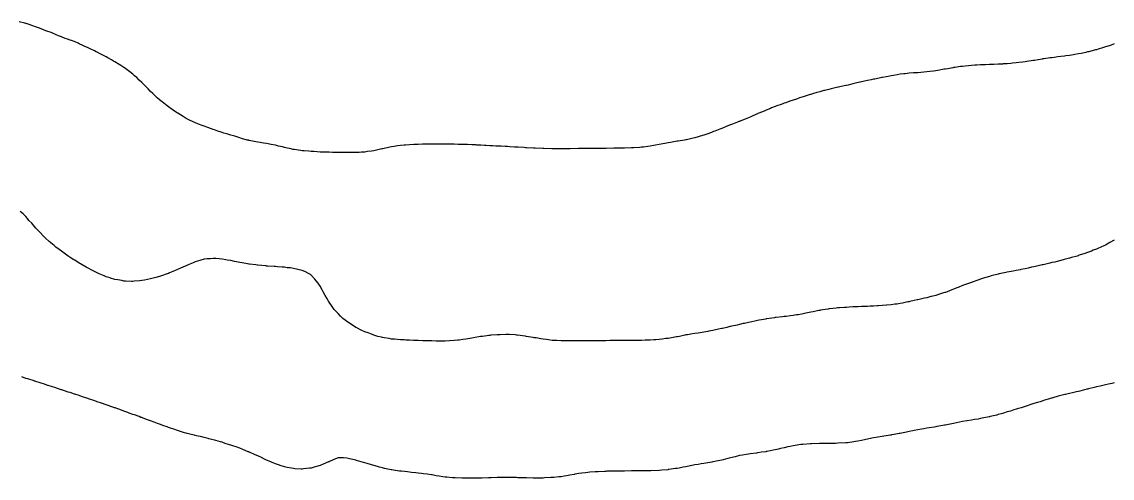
# Model space of a CAD drawing. Extents: x -717077 to -715000, y -984627 to -984000.
# Drawn here: x -716629.9 to -716507.7, y -984229.4 to -984178.2 of the extents above; entities that cross this region are included whole.
import ezdxf

# ---------------------------------------------------------------- set-up
doc = ezdxf.new("R2010")
doc.units = 0
doc.layers.add('buffer_B1_0_1_clip', color=7, linetype='Continuous')

msp = doc.modelspace()

# ---------------------------------------------------------------- linework, layer by layer
at = {"layer": 'buffer_B1_0_1_clip'}
for points in [[(-716507.5, -984180.73), (-716507.85, -984180.85), (-716508.07, -984180.93), (-716508.5, -984181.07), (-716508.83, -984181.17), (-716509.32, -984181.32), (-716509.5, -984181.37), (-716509.6, -984181.4), (-716509.97, -984181.5), (-716510.39, -984181.61), (-716510.5, -984181.63), (-716510.67, -984181.67), (-716511.21, -984181.79), (-716511.5, -984181.85), (-716511.92, -984181.92), (-716512.06, -984181.94), (-716512.5, -984182.01), (-716512.93, -984182.07), (-716513.09, -984182.09), (-716513.5, -984182.14), (-716513.82, -984182.18), (-716514.23, -984182.23), (-716514.5, -984182.27), (-716514.7, -984182.29), (-716515.4, -984182.4), (-716515.5, -984182.41), (-716515.57, -984182.42), (-716516.02, -984182.5), (-716516.43, -984182.57), (-716516.5, -984182.58), (-716516.59, -984182.59), (-716517.29, -984182.7), (-716517.5, -984182.74), (-716517.77, -984182.77), (-716518.18, -984182.82), (-716518.5, -984182.86), (-716518.9, -984182.9), (-716519.08, -984182.91), (-716519.5, -984182.95), (-716519.97, -984182.97), (-716520.02, -984182.98), (-716520.5, -984183), (-716520.98, -984183.02), (-716521.02, -984183.02), (-716521.5, -984183.04), (-716521.94, -984183.06), (-716522.06, -984183.06), (-716522.5, -984183.08), (-716522.9, -984183.1), (-716523.12, -984183.12), (-716523.5, -984183.14), (-716523.83, -984183.17), (-716524.21, -984183.21), (-716524.5, -984183.24), (-716524.73, -984183.27), (-716525.36, -984183.36), (-716525.5, -984183.38), (-716525.6, -984183.4), (-716526.15, -984183.5), (-716526.45, -984183.55), (-716526.5, -984183.56), (-716526.57, -984183.57), (-716527.29, -984183.7), (-716527.5, -984183.74), (-716527.77, -984183.77), (-716528.17, -984183.83), (-716528.5, -984183.87), (-716529.5, -984183.95), (-716529.98, -984183.98), (-716530.01, -984183.98), (-716530.5, -984184.02), (-716530.93, -984184.06), (-716531.08, -984184.08), (-716531.5, -984184.12), (-716531.82, -984184.18), (-716532.25, -984184.25), (-716532.5, -984184.29), (-716532.67, -984184.33), (-716533.48, -984184.49), (-716533.5, -984184.49), (-716533.51, -984184.49), (-716533.55, -984184.5), (-716534.34, -984184.66), (-716534.5, -984184.69), (-716534.74, -984184.75), (-716535.16, -984184.84), (-716535.5, -984184.91), (-716535.98, -984185.02), (-716536.03, -984185.03), (-716536.5, -984185.14), (-716536.79, -984185.21), (-716537.34, -984185.34), (-716537.5, -984185.38), (-716537.6, -984185.4), (-716538.09, -984185.5), (-716538.42, -984185.58), (-716538.5, -984185.59), (-716538.62, -984185.62), (-716539.24, -984185.76), (-716539.5, -984185.82), (-716539.93, -984185.93), (-716540.04, -984185.96), (-716540.5, -984186.08), (-716540.82, -984186.18), (-716541.32, -984186.32), (-716541.5, -984186.38), (-716541.59, -984186.41), (-716541.91, -984186.5), (-716542.36, -984186.64), (-716542.5, -984186.69), (-716542.78, -984186.78), (-716543.1, -984186.9), (-716543.5, -984187.03), (-716543.85, -984187.15), (-716544.32, -984187.32), (-716544.5, -984187.38), (-716544.59, -984187.41), (-716544.83, -984187.5), (-716545.32, -984187.68), (-716545.5, -984187.74), (-716545.9, -984187.9), (-716546.04, -984187.96), (-716546.5, -984188.14), (-716546.75, -984188.25), (-716547.35, -984188.5), (-716547.45, -984188.54), (-716547.5, -984188.56), (-716547.61, -984188.61), (-716548.15, -984188.85), (-716548.5, -984189), (-716548.85, -984189.15), (-716549.34, -984189.34), (-716549.5, -984189.41), (-716549.57, -984189.43), (-716549.74, -984189.5), (-716550.29, -984189.71), (-716550.5, -984189.79), (-716550.99, -984189.99), (-716551, -984189.99), (-716551.5, -984190.19), (-716551.72, -984190.28), (-716552.27, -984190.5), (-716552.43, -984190.56), (-716552.5, -984190.59), (-716552.64, -984190.64), (-716553.16, -984190.84), (-716553.5, -984190.95), (-716553.91, -984191.08), (-716554.15, -984191.15), (-716554.5, -984191.26), (-716554.7, -984191.3), (-716555.46, -984191.47), (-716555.5, -984191.47), (-716555.52, -984191.48), (-716555.66, -984191.5), (-716556.38, -984191.62), (-716556.5, -984191.64), (-716556.67, -984191.67), (-716557.24, -984191.76), (-716557.5, -984191.8), (-716557.87, -984191.87), (-716558.09, -984191.91), (-716558.5, -984191.99), (-716558.93, -984192.07), (-716559.1, -984192.1), (-716559.5, -984192.18), (-716559.78, -984192.22), (-716560.28, -984192.28), (-716560.5, -984192.31), (-716560.68, -984192.32), (-716561.37, -984192.37), (-716561.5, -984192.38), (-716561.61, -984192.39), (-716562.41, -984192.41), (-716562.5, -984192.41), (-716562.58, -984192.42), (-716563.42, -984192.42), (-716563.5, -984192.42), (-716563.57, -984192.42), (-716564.43, -984192.43), (-716564.5, -984192.43), (-716564.57, -984192.43), (-716565.44, -984192.44), (-716565.5, -984192.44), (-716565.56, -984192.44), (-716566.45, -984192.45), (-716566.5, -984192.45), (-716566.55, -984192.45), (-716567.46, -984192.46), (-716567.5, -984192.46), (-716567.53, -984192.46), (-716568.48, -984192.48), (-716568.5, -984192.48), (-716568.52, -984192.48), (-716569.48, -984192.48), (-716569.5, -984192.48), (-716569.52, -984192.48), (-716570.47, -984192.47), (-716570.5, -984192.47), (-716570.53, -984192.47), (-716571.44, -984192.44), (-716571.5, -984192.44), (-716571.56, -984192.44), (-716572.41, -984192.41), (-716572.5, -984192.4), (-716572.6, -984192.4), (-716573.36, -984192.36), (-716573.5, -984192.36), (-716573.65, -984192.35), (-716574.31, -984192.31), (-716574.5, -984192.3), (-716574.71, -984192.29), (-716575.25, -984192.25), (-716575.5, -984192.24), (-716575.77, -984192.23), (-716576.2, -984192.2), (-716576.5, -984192.18), (-716576.83, -984192.17), (-716577.15, -984192.15), (-716577.5, -984192.13), (-716577.89, -984192.11), (-716578.1, -984192.1), (-716578.5, -984192.08), (-716578.94, -984192.06), (-716579.05, -984192.05), (-716579.5, -984192.03), (-716579.99, -984192.01), (-716580.01, -984192.01), (-716580.5, -984191.99), (-716580.98, -984191.98), (-716581.02, -984191.98), (-716581.5, -984191.97), (-716581.96, -984191.96), (-716582.04, -984191.96), (-716582.5, -984191.95), (-716582.95, -984191.95), (-716583.05, -984191.95), (-716583.5, -984191.95), (-716583.95, -984191.95), (-716584.05, -984191.95), (-716584.5, -984191.95), (-716584.96, -984191.96), (-716585.03, -984191.96), (-716585.5, -984191.98), (-716586, -984192), (-716586, -984192), (-716586.5, -984192.02), (-716586.94, -984192.06), (-716587.07, -984192.07), (-716587.5, -984192.11), (-716587.84, -984192.16), (-716588.22, -984192.22), (-716588.5, -984192.26), (-716588.69, -984192.31), (-716589.48, -984192.48), (-716589.5, -984192.48), (-716589.51, -984192.49), (-716589.57, -984192.5), (-716590.33, -984192.67), (-716590.5, -984192.7), (-716590.73, -984192.73), (-716591.2, -984192.8), (-716591.5, -984192.84), (-716591.86, -984192.86), (-716592.12, -984192.88), (-716592.5, -984192.9), (-716592.9, -984192.9), (-716593.09, -984192.9), (-716593.5, -984192.91), (-716593.9, -984192.9), (-716594.1, -984192.9), (-716594.5, -984192.89), (-716594.88, -984192.88), (-716595.12, -984192.88), (-716595.5, -984192.87), (-716595.85, -984192.85), (-716596.15, -984192.85), (-716596.5, -984192.84), (-716596.82, -984192.82), (-716597.2, -984192.8), (-716597.5, -984192.79), (-716597.76, -984192.76), (-716598.28, -984192.72), (-716598.5, -984192.7), (-716598.68, -984192.68), (-716599.43, -984192.57), (-716599.5, -984192.56), (-716599.55, -984192.55), (-716599.76, -984192.5), (-716600.36, -984192.36), (-716600.5, -984192.32), (-716600.73, -984192.27), (-716601.17, -984192.17), (-716601.5, -984192.09), (-716601.99, -984191.99), (-716602.01, -984191.99), (-716602.5, -984191.9), (-716602.84, -984191.84), (-716603.21, -984191.79), (-716603.5, -984191.74), (-716603.7, -984191.7), (-716604.44, -984191.56), (-716604.5, -984191.54), (-716604.53, -984191.53), (-716604.67, -984191.5), (-716605.31, -984191.31), (-716605.5, -984191.26), (-716605.85, -984191.15), (-716606.08, -984191.08), (-716606.5, -984190.95), (-716606.84, -984190.84), (-716607.28, -984190.72), (-716607.5, -984190.65), (-716607.61, -984190.61), (-716607.96, -984190.5), (-716608.35, -984190.36), (-716608.5, -984190.3), (-716608.8, -984190.2), (-716609.09, -984190.09), (-716609.5, -984189.95), (-716609.82, -984189.83), (-716610.38, -984189.62), (-716610.5, -984189.58), (-716610.55, -984189.55), (-716610.67, -984189.5), (-716611.22, -984189.22), (-716611.5, -984189.08), (-716611.86, -984188.86), (-716612.45, -984188.5), (-716612.48, -984188.48), (-716612.5, -984188.47), (-716612.6, -984188.4), (-716613.07, -984188.07), (-716613.5, -984187.78), (-716613.66, -984187.66), (-716613.85, -984187.5), (-716614.21, -984187.22), (-716614.5, -984186.99), (-716614.75, -984186.76), (-716615.03, -984186.5), (-716615.27, -984186.27), (-716615.5, -984186.05), (-716615.77, -984185.77), (-716616.03, -984185.5), (-716616.27, -984185.27), (-716616.5, -984185.04), (-716616.77, -984184.77), (-716617.04, -984184.5), (-716617.29, -984184.29), (-716617.5, -984184.11), (-716617.84, -984183.84), (-716618.28, -984183.5), (-716618.42, -984183.42), (-716618.5, -984183.37), (-716618.85, -984183.15), (-716619.03, -984183.04), (-716619.5, -984182.74), (-716619.65, -984182.65), (-716619.89, -984182.5), (-716620.3, -984182.3), (-716620.5, -984182.19), (-716620.95, -984181.95), (-716621.17, -984181.83), (-716621.5, -984181.65), (-716621.6, -984181.6), (-716621.78, -984181.5), (-716622.28, -984181.28), (-716622.5, -984181.17), (-716622.96, -984180.96), (-716623.11, -984180.89), (-716623.5, -984180.71), (-716623.64, -984180.64), (-716623.97, -984180.5), (-716624.36, -984180.36), (-716624.5, -984180.31), (-716624.8, -984180.2), (-716625.09, -984180.1), (-716625.5, -984179.94), (-716625.82, -984179.82), (-716626.48, -984179.52), (-716626.5, -984179.51), (-716626.51, -984179.51), (-716626.53, -984179.5), (-716627.24, -984179.24), (-716627.5, -984179.14), (-716627.97, -984178.97), (-716628.07, -984178.93), (-716628.5, -984178.76), (-716628.7, -984178.7), (-716629.24, -984178.5), (-716629.44, -984178.44), (-716629.5, -984178.43), (-716629.6, -984178.4), (-716630.25, -984178.25)], [(-716507.5, -984202.72), (-716507.98, -984202.98), (-716508, -984202.99), (-716508.5, -984203.27), (-716508.66, -984203.34), (-716508.99, -984203.5), (-716509.34, -984203.65), (-716509.5, -984203.72), (-716509.86, -984203.86), (-716510.06, -984203.94), (-716510.5, -984204.11), (-716510.8, -984204.2), (-716511.42, -984204.42), (-716511.5, -984204.45), (-716511.54, -984204.46), (-716511.66, -984204.5), (-716512.31, -984204.68), (-716512.5, -984204.74), (-716512.83, -984204.83), (-716513.1, -984204.9), (-716513.5, -984205.01), (-716513.9, -984205.1), (-716514.17, -984205.17), (-716514.5, -984205.24), (-716514.71, -984205.29), (-716515.47, -984205.47), (-716515.5, -984205.48), (-716515.52, -984205.48), (-716515.59, -984205.5), (-716516.33, -984205.66), (-716516.5, -984205.7), (-716516.76, -984205.76), (-716517.15, -984205.85), (-716517.5, -984205.93), (-716517.98, -984206.02), (-716518.03, -984206.03), (-716518.5, -984206.13), (-716518.82, -984206.18), (-716519.27, -984206.27), (-716519.5, -984206.31), (-716519.66, -984206.34), (-716520.4, -984206.5), (-716520.48, -984206.52), (-716520.5, -984206.52), (-716520.53, -984206.53), (-716521.28, -984206.72), (-716521.5, -984206.78), (-716521.91, -984206.91), (-716522.05, -984206.95), (-716522.5, -984207.1), (-716522.8, -984207.2), (-716523.42, -984207.43), (-716523.5, -984207.45), (-716523.53, -984207.46), (-716523.62, -984207.5), (-716524.27, -984207.73), (-716524.5, -984207.82), (-716524.99, -984208.01), (-716525.03, -984208.03), (-716525.5, -984208.22), (-716525.7, -984208.3), (-716526.22, -984208.5), (-716526.43, -984208.57), (-716526.5, -984208.6), (-716526.64, -984208.64), (-716527.19, -984208.81), (-716527.5, -984208.91), (-716527.97, -984209.03), (-716528.05, -984209.05), (-716528.5, -984209.17), (-716528.77, -984209.23), (-716529.37, -984209.37), (-716529.5, -984209.4), (-716529.58, -984209.42), (-716529.93, -984209.5), (-716530.4, -984209.6), (-716530.5, -984209.62), (-716530.65, -984209.65), (-716531.23, -984209.77), (-716531.5, -984209.82), (-716531.88, -984209.88), (-716532.09, -984209.91), (-716532.5, -984209.97), (-716532.99, -984210.01), (-716533.01, -984210.01), (-716533.5, -984210.06), (-716533.92, -984210.08), (-716534.09, -984210.1), (-716534.5, -984210.12), (-716534.87, -984210.13), (-716535.14, -984210.15), (-716535.5, -984210.16), (-716535.83, -984210.17), (-716536.19, -984210.19), (-716536.5, -984210.2), (-716536.79, -984210.21), (-716537.23, -984210.24), (-716537.5, -984210.25), (-716537.74, -984210.26), (-716538.31, -984210.31), (-716538.5, -984210.32), (-716538.66, -984210.34), (-716539.43, -984210.43), (-716539.5, -984210.43), (-716539.56, -984210.44), (-716539.91, -984210.5), (-716540.42, -984210.58), (-716540.5, -984210.59), (-716540.61, -984210.61), (-716541.26, -984210.74), (-716541.5, -984210.79), (-716541.87, -984210.87), (-716542.08, -984210.92), (-716542.5, -984211.01), (-716542.92, -984211.08), (-716543.1, -984211.1), (-716543.5, -984211.17), (-716543.8, -984211.2), (-716544.26, -984211.26), (-716544.5, -984211.29), (-716544.69, -984211.31), (-716545.39, -984211.39), (-716545.5, -984211.4), (-716545.58, -984211.41), (-716546.16, -984211.5), (-716546.46, -984211.54), (-716546.5, -984211.55), (-716546.56, -984211.56), (-716547.3, -984211.69), (-716547.5, -984211.73), (-716547.8, -984211.8), (-716548.13, -984211.87), (-716548.5, -984211.95), (-716548.95, -984212.05), (-716549.08, -984212.08), (-716549.5, -984212.17), (-716549.77, -984212.23), (-716550.36, -984212.36), (-716550.5, -984212.39), (-716550.58, -984212.41), (-716550.92, -984212.5), (-716551.39, -984212.61), (-716551.5, -984212.63), (-716551.67, -984212.67), (-716552.21, -984212.79), (-716552.5, -984212.86), (-716552.93, -984212.93), (-716553.05, -984212.95), (-716553.5, -984213.04), (-716553.9, -984213.1), (-716554.13, -984213.13), (-716554.5, -984213.19), (-716554.77, -984213.23), (-716555.32, -984213.33), (-716555.5, -984213.35), (-716555.62, -984213.38), (-716556.23, -984213.5), (-716556.46, -984213.54), (-716556.5, -984213.55), (-716556.56, -984213.56), (-716557.3, -984213.7), (-716557.5, -984213.73), (-716557.76, -984213.76), (-716558.18, -984213.82), (-716558.5, -984213.85), (-716558.88, -984213.88), (-716559.11, -984213.89), (-716559.5, -984213.92), (-716559.93, -984213.94), (-716560.06, -984213.94), (-716560.5, -984213.95), (-716560.96, -984213.96), (-716561.04, -984213.96), (-716561.5, -984213.96), (-716561.96, -984213.97), (-716562.03, -984213.97), (-716562.5, -984213.97), (-716562.97, -984213.97), (-716563.03, -984213.97), (-716563.5, -984213.98), (-716563.98, -984213.98), (-716564.02, -984213.98), (-716564.5, -984213.99), (-716564.99, -984213.99), (-716565.01, -984213.99), (-716565.5, -984214), (-716565.99, -984214.01), (-716566.01, -984214.01), (-716566.5, -984214.01), (-716566.98, -984214.02), (-716567.02, -984214.02), (-716567.5, -984214.02), (-716568.5, -984214.02), (-716568.99, -984214.01), (-716569.01, -984214.01), (-716569.5, -984214), (-716569.97, -984213.98), (-716570.03, -984213.97), (-716570.5, -984213.95), (-716570.9, -984213.9), (-716571.13, -984213.87), (-716571.5, -984213.83), (-716571.78, -984213.79), (-716572.31, -984213.68), (-716572.5, -984213.65), (-716572.63, -984213.63), (-716573.4, -984213.5), (-716573.48, -984213.48), (-716573.5, -984213.48), (-716573.52, -984213.48), (-716574.37, -984213.37), (-716574.5, -984213.36), (-716574.65, -984213.35), (-716575.31, -984213.31), (-716575.5, -984213.31), (-716575.69, -984213.31), (-716576.32, -984213.32), (-716576.5, -984213.32), (-716576.67, -984213.33), (-716577.38, -984213.38), (-716577.5, -984213.39), (-716577.6, -984213.4), (-716578.32, -984213.5), (-716578.48, -984213.52), (-716578.5, -984213.52), (-716578.53, -984213.53), (-716579.33, -984213.67), (-716579.5, -984213.7), (-716579.73, -984213.74), (-716580.18, -984213.82), (-716580.5, -984213.87), (-716580.92, -984213.92), (-716581.06, -984213.94), (-716581.5, -984213.98), (-716581.99, -984214), (-716582, -984214.01), (-716582.5, -984214.03), (-716582.97, -984214.03), (-716583.03, -984214.03), (-716583.5, -984214.03), (-716583.98, -984214.02), (-716584.02, -984214.02), (-716584.5, -984214.01), (-716584.99, -984213.99), (-716585.01, -984213.99), (-716585.5, -984213.98), (-716585.96, -984213.96), (-716586.04, -984213.96), (-716586.5, -984213.94), (-716586.91, -984213.92), (-716587.09, -984213.91), (-716587.5, -984213.89), (-716587.85, -984213.85), (-716588.17, -984213.83), (-716588.5, -984213.8), (-716588.75, -984213.75), (-716589.33, -984213.66), (-716589.5, -984213.64), (-716589.61, -984213.61), (-716590.04, -984213.5), (-716590.39, -984213.39), (-716590.5, -984213.36), (-716590.73, -984213.27), (-716591.12, -984213.12), (-716591.5, -984212.98), (-716591.83, -984212.83), (-716592.48, -984212.52), (-716592.5, -984212.51), (-716592.51, -984212.51), (-716592.52, -984212.5), (-716593.11, -984212.11), (-716593.5, -984211.84), (-716593.7, -984211.7), (-716593.95, -984211.5), (-716594.23, -984211.23), (-716594.5, -984210.95), (-716594.72, -984210.72), (-716594.93, -984210.5), (-716595.16, -984210.16), (-716595.5, -984209.67), (-716595.57, -984209.57), (-716595.62, -984209.5), (-716595.77, -984209.23), (-716595.93, -984208.93), (-716596.18, -984208.5), (-716596.28, -984208.28), (-716596.5, -984207.88), (-716596.65, -984207.65), (-716596.76, -984207.5), (-716597.08, -984207.08), (-716597.5, -984206.65), (-716597.58, -984206.58), (-716597.73, -984206.5), (-716598.23, -984206.23), (-716598.5, -984206.13), (-716599, -984206), (-716599, -984206), (-716599.5, -984205.89), (-716599.84, -984205.84), (-716600.19, -984205.81), (-716600.5, -984205.76), (-716600.74, -984205.74), (-716601.29, -984205.71), (-716601.5, -984205.69), (-716601.67, -984205.67), (-716602.37, -984205.63), (-716602.5, -984205.62), (-716602.6, -984205.61), (-716603.47, -984205.53), (-716603.5, -984205.53), (-716603.52, -984205.52), (-716603.7, -984205.5), (-716604.41, -984205.41), (-716604.5, -984205.4), (-716604.63, -984205.37), (-716605.26, -984205.26), (-716605.5, -984205.21), (-716605.86, -984205.14), (-716606.1, -984205.1), (-716606.5, -984205.01), (-716606.94, -984204.95), (-716607.08, -984204.92), (-716607.5, -984204.85), (-716607.83, -984204.83), (-716608.21, -984204.79), (-716608.5, -984204.77), (-716608.8, -984204.8), (-716609.17, -984204.83), (-716609.5, -984204.86), (-716610, -984205), (-716610, -984205), (-716610.5, -984205.14), (-716610.74, -984205.26), (-716611.3, -984205.5), (-716611.44, -984205.56), (-716611.5, -984205.58), (-716611.63, -984205.64), (-716612.14, -984205.86), (-716612.5, -984206.01), (-716612.84, -984206.16), (-716613.4, -984206.4), (-716613.5, -984206.44), (-716613.54, -984206.46), (-716613.64, -984206.5), (-716614.28, -984206.72), (-716614.5, -984206.79), (-716614.9, -984206.9), (-716615.05, -984206.95), (-716615.5, -984207.07), (-716615.86, -984207.14), (-716616.2, -984207.2), (-716616.5, -984207.26), (-716616.72, -984207.28), (-716617.33, -984207.33), (-716617.5, -984207.34), (-716617.66, -984207.34), (-716618.3, -984207.31), (-716618.5, -984207.3), (-716618.74, -984207.26), (-716619.18, -984207.18), (-716619.5, -984207.12), (-716619.98, -984206.98), (-716620.04, -984206.96), (-716620.5, -984206.82), (-716620.72, -984206.72), (-716621.28, -984206.5), (-716621.43, -984206.43), (-716621.5, -984206.39), (-716621.73, -984206.27), (-716622.08, -984206.08), (-716622.5, -984205.86), (-716622.73, -984205.73), (-716623.16, -984205.5), (-716623.37, -984205.37), (-716623.5, -984205.29), (-716623.98, -984204.98), (-716624.09, -984204.91), (-716624.5, -984204.66), (-716624.59, -984204.59), (-716624.74, -984204.5), (-716625.18, -984204.18), (-716625.5, -984203.96), (-716625.76, -984203.76), (-716626.12, -984203.5), (-716626.32, -984203.33), (-716626.5, -984203.18), (-716626.86, -984202.86), (-716627.28, -984202.5), (-716627.39, -984202.39), (-716627.5, -984202.27), (-716627.87, -984201.87), (-716628.25, -984201.5), (-716628.36, -984201.36), (-716628.5, -984201.2), (-716628.82, -984200.83), (-716629.14, -984200.5), (-716629.3, -984200.3), (-716629.5, -984200.08), (-716629.78, -984199.78), (-716630.11, -984199.5)], [(-716507.5, -984218.7), (-716507.76, -984218.77), (-716508.14, -984218.86), (-716508.5, -984218.94), (-716508.95, -984219.05), (-716509.07, -984219.07), (-716509.5, -984219.17), (-716509.76, -984219.24), (-716510.38, -984219.39), (-716510.5, -984219.41), (-716510.57, -984219.43), (-716510.84, -984219.5), (-716511.37, -984219.63), (-716511.5, -984219.67), (-716511.72, -984219.72), (-716512.17, -984219.83), (-716512.5, -984219.91), (-716512.98, -984220.02), (-716513.03, -984220.03), (-716513.5, -984220.15), (-716513.78, -984220.22), (-716514.39, -984220.39), (-716514.5, -984220.42), (-716514.56, -984220.44), (-716514.76, -984220.5), (-716515.33, -984220.67), (-716515.5, -984220.72), (-716515.82, -984220.83), (-716516.09, -984220.91), (-716516.5, -984221.03), (-716516.85, -984221.15), (-716517.28, -984221.28), (-716517.5, -984221.35), (-716517.61, -984221.39), (-716517.95, -984221.5), (-716518.37, -984221.63), (-716518.5, -984221.67), (-716518.75, -984221.75), (-716519.13, -984221.87), (-716519.5, -984221.98), (-716519.9, -984222.1), (-716520.18, -984222.18), (-716520.5, -984222.27), (-716520.68, -984222.32), (-716521.42, -984222.5), (-716521.48, -984222.52), (-716521.5, -984222.52), (-716521.52, -984222.53), (-716522.31, -984222.68), (-716522.5, -984222.72), (-716522.76, -984222.77), (-716523.17, -984222.83), (-716523.5, -984222.89), (-716523.97, -984222.97), (-716524.02, -984222.98), (-716524.5, -984223.06), (-716524.86, -984223.13), (-716525.2, -984223.2), (-716525.5, -984223.26), (-716525.69, -984223.3), (-716526.45, -984223.45), (-716526.5, -984223.46), (-716526.53, -984223.47), (-716526.7, -984223.5), (-716527.38, -984223.62), (-716527.5, -984223.64), (-716527.67, -984223.67), (-716528.24, -984223.76), (-716528.5, -984223.8), (-716528.86, -984223.86), (-716529.1, -984223.9), (-716529.5, -984223.97), (-716529.94, -984224.06), (-716530.08, -984224.08), (-716530.5, -984224.17), (-716530.77, -984224.23), (-716531.34, -984224.34), (-716531.5, -984224.38), (-716531.6, -984224.4), (-716532.18, -984224.5), (-716532.45, -984224.55), (-716532.5, -984224.56), (-716532.57, -984224.57), (-716533.31, -984224.69), (-716533.5, -984224.72), (-716534.5, -984224.89), (-716534.99, -984225), (-716535, -984225), (-716535.5, -984225.1), (-716535.83, -984225.17), (-716536.24, -984225.24), (-716536.5, -984225.3), (-716536.68, -984225.32), (-716537.41, -984225.42), (-716537.5, -984225.43), (-716537.57, -984225.43), (-716538.49, -984225.49), (-716538.5, -984225.49), (-716538.5, -984225.49), (-716538.75, -984225.5), (-716539.48, -984225.52), (-716539.5, -984225.52), (-716539.52, -984225.52), (-716540.48, -984225.52), (-716540.5, -984225.52), (-716540.52, -984225.52), (-716541.45, -984225.55), (-716541.5, -984225.55), (-716541.55, -984225.55), (-716542.39, -984225.61), (-716542.5, -984225.62), (-716542.63, -984225.64), (-716543.27, -984225.73), (-716543.5, -984225.76), (-716543.84, -984225.84), (-716544.1, -984225.9), (-716544.5, -984225.98), (-716544.91, -984226.09), (-716545.14, -984226.14), (-716545.5, -984226.23), (-716545.73, -984226.27), (-716546.4, -984226.4), (-716546.5, -984226.42), (-716546.57, -984226.43), (-716547.05, -984226.5), (-716547.44, -984226.56), (-716547.5, -984226.57), (-716547.58, -984226.58), (-716548.32, -984226.68), (-716548.5, -984226.7), (-716548.74, -984226.75), (-716549.18, -984226.82), (-716549.5, -984226.87), (-716550, -984227), (-716550, -984227), (-716550.5, -984227.13), (-716550.8, -984227.2), (-716551.33, -984227.33), (-716551.5, -984227.37), (-716552.13, -984227.5), (-716552.44, -984227.56), (-716552.5, -984227.58), (-716552.59, -984227.59), (-716553.29, -984227.71), (-716553.5, -984227.75), (-716553.8, -984227.8), (-716554.14, -984227.86), (-716554.5, -984227.92), (-716554.98, -984228.02), (-716555.02, -984228.03), (-716555.5, -984228.12), (-716555.82, -984228.18), (-716556.26, -984228.26), (-716556.5, -984228.31), (-716556.66, -984228.33), (-716557.43, -984228.44), (-716557.5, -984228.44), (-716557.55, -984228.45), (-716558.22, -984228.5), (-716558.5, -984228.52), (-716558.52, -984228.52), (-716559.44, -984228.56), (-716559.5, -984228.56), (-716559.56, -984228.56), (-716560.43, -984228.57), (-716560.5, -984228.58), (-716560.58, -984228.58), (-716561.41, -984228.59), (-716561.5, -984228.59), (-716561.59, -984228.59), (-716562.4, -984228.6), (-716562.5, -984228.6), (-716562.6, -984228.6), (-716563.39, -984228.61), (-716563.5, -984228.62), (-716563.62, -984228.62), (-716564.37, -984228.63), (-716564.5, -984228.64), (-716564.64, -984228.64), (-716565.33, -984228.67), (-716565.5, -984228.68), (-716565.69, -984228.69), (-716566.27, -984228.73), (-716566.5, -984228.75), (-716566.78, -984228.79), (-716567.16, -984228.84), (-716567.5, -984228.88), (-716567.96, -984228.96), (-716568.03, -984228.97), (-716568.5, -984229.05), (-716568.88, -984229.12), (-716569.16, -984229.17), (-716569.5, -984229.23), (-716569.74, -984229.26), (-716570.31, -984229.31), (-716570.5, -984229.33), (-716570.66, -984229.34), (-716571.37, -984229.37), (-716571.5, -984229.38), (-716571.62, -984229.38), (-716572.38, -984229.38), (-716572.5, -984229.38), (-716572.62, -984229.38), (-716573.36, -984229.36), (-716573.5, -984229.36), (-716573.64, -984229.36), (-716574.34, -984229.35), (-716574.5, -984229.34), (-716574.66, -984229.34), (-716575.33, -984229.33), (-716575.5, -984229.33), (-716575.67, -984229.33), (-716576.33, -984229.34), (-716576.5, -984229.34), (-716576.66, -984229.34), (-716577.35, -984229.35), (-716577.5, -984229.35), (-716577.64, -984229.36), (-716578.37, -984229.38), (-716578.5, -984229.38), (-716578.62, -984229.38), (-716579.4, -984229.4), (-716579.5, -984229.4), (-716579.6, -984229.4), (-716580.4, -984229.4), (-716580.5, -984229.4), (-716580.6, -984229.4), (-716581.37, -984229.37), (-716581.5, -984229.36), (-716581.65, -984229.35), (-716582.29, -984229.29), (-716582.5, -984229.27), (-716582.77, -984229.23), (-716583.17, -984229.17), (-716583.5, -984229.12), (-716583.96, -984229.04), (-716584.03, -984229.03), (-716584.5, -984228.95), (-716584.9, -984228.9), (-716585.13, -984228.87), (-716585.5, -984228.82), (-716585.79, -984228.79), (-716586.25, -984228.75), (-716586.5, -984228.72), (-716586.7, -984228.7), (-716587.37, -984228.63), (-716587.5, -984228.62), (-716587.6, -984228.6), (-716588.29, -984228.5), (-716588.47, -984228.47), (-716588.5, -984228.47), (-716588.54, -984228.46), (-716589.3, -984228.3), (-716589.5, -984228.25), (-716589.84, -984228.16), (-716590.09, -984228.09), (-716590.5, -984227.98), (-716590.87, -984227.87), (-716591.23, -984227.77), (-716591.5, -984227.69), (-716591.65, -984227.65), (-716592.15, -984227.5), (-716592.42, -984227.42), (-716592.5, -984227.39), (-716592.65, -984227.35), (-716593.22, -984227.22), (-716593.5, -984227.15), (-716593.87, -984227.13), (-716594.12, -984227.12), (-716594.5, -984227.1), (-716594.77, -984227.23), (-716595.38, -984227.5), (-716595.46, -984227.53), (-716595.5, -984227.55), (-716595.58, -984227.58), (-716596.16, -984227.84), (-716596.5, -984227.96), (-716596.91, -984228.09), (-716597.16, -984228.16), (-716597.5, -984228.26), (-716597.71, -984228.29), (-716598.36, -984228.36), (-716598.5, -984228.38), (-716598.62, -984228.38), (-716599.34, -984228.34), (-716599.5, -984228.33), (-716599.71, -984228.29), (-716600.19, -984228.19), (-716600.5, -984228.12), (-716600.97, -984227.97), (-716601.06, -984227.94), (-716601.5, -984227.79), (-716601.71, -984227.71), (-716602.21, -984227.5), (-716602.41, -984227.41), (-716602.5, -984227.37), (-716602.75, -984227.25), (-716603.09, -984227.09), (-716603.5, -984226.9), (-716603.78, -984226.78), (-716604.42, -984226.5), (-716604.47, -984226.47), (-716604.5, -984226.46), (-716604.57, -984226.43), (-716605.18, -984226.18), (-716605.5, -984226.05), (-716605.9, -984225.9), (-716606.19, -984225.81), (-716606.5, -984225.7), (-716606.65, -984225.65), (-716607.13, -984225.5), (-716607.41, -984225.41), (-716607.5, -984225.38), (-716607.67, -984225.33), (-716608.18, -984225.18), (-716608.5, -984225.09), (-716608.97, -984224.97), (-716609.05, -984224.95), (-716609.5, -984224.84), (-716609.77, -984224.77), (-716610.35, -984224.65), (-716610.5, -984224.62), (-716610.59, -984224.59), (-716610.96, -984224.5), (-716611.39, -984224.39), (-716611.5, -984224.37), (-716611.69, -984224.31), (-716612.16, -984224.16), (-716612.5, -984224.06), (-716612.91, -984223.92), (-716613.17, -984223.83), (-716613.5, -984223.72), (-716613.66, -984223.66), (-716614.12, -984223.5), (-716614.4, -984223.4), (-716614.5, -984223.36), (-716614.72, -984223.28), (-716615.12, -984223.12), (-716615.5, -984222.98), (-716615.85, -984222.85), (-716616.33, -984222.67), (-716616.5, -984222.61), (-716616.58, -984222.58), (-716616.8, -984222.5), (-716617.31, -984222.31), (-716617.5, -984222.25), (-716617.9, -984222.1), (-716618.04, -984222.04), (-716618.5, -984221.88), (-716618.77, -984221.78), (-716619.47, -984221.53), (-716619.5, -984221.52), (-716619.51, -984221.52), (-716619.56, -984221.5), (-716620.26, -984221.26), (-716620.5, -984221.18), (-716621, -984221), (-716621, -984221), (-716621.5, -984220.83), (-716621.74, -984220.74), (-716622.45, -984220.5), (-716622.49, -984220.49), (-716622.5, -984220.48), (-716622.53, -984220.47), (-716623.24, -984220.24), (-716623.5, -984220.15), (-716623.99, -984219.99), (-716624.02, -984219.97), (-716624.5, -984219.81), (-716624.73, -984219.74), (-716625.45, -984219.5), (-716625.49, -984219.49), (-716625.5, -984219.48), (-716625.52, -984219.48), (-716626.25, -984219.25), (-716626.5, -984219.17), (-716626.99, -984219.01), (-716627.01, -984219.01), (-716627.5, -984218.84), (-716627.76, -984218.76), (-716628.47, -984218.53), (-716628.5, -984218.52), (-716628.52, -984218.52), (-716628.57, -984218.5), (-716629.28, -984218.28), (-716629.5, -984218.21), (-716629.95, -984218.05)]]:
    msp.add_lwpolyline(points, dxfattribs=at)

doc.saveas('drawing.dxf')
